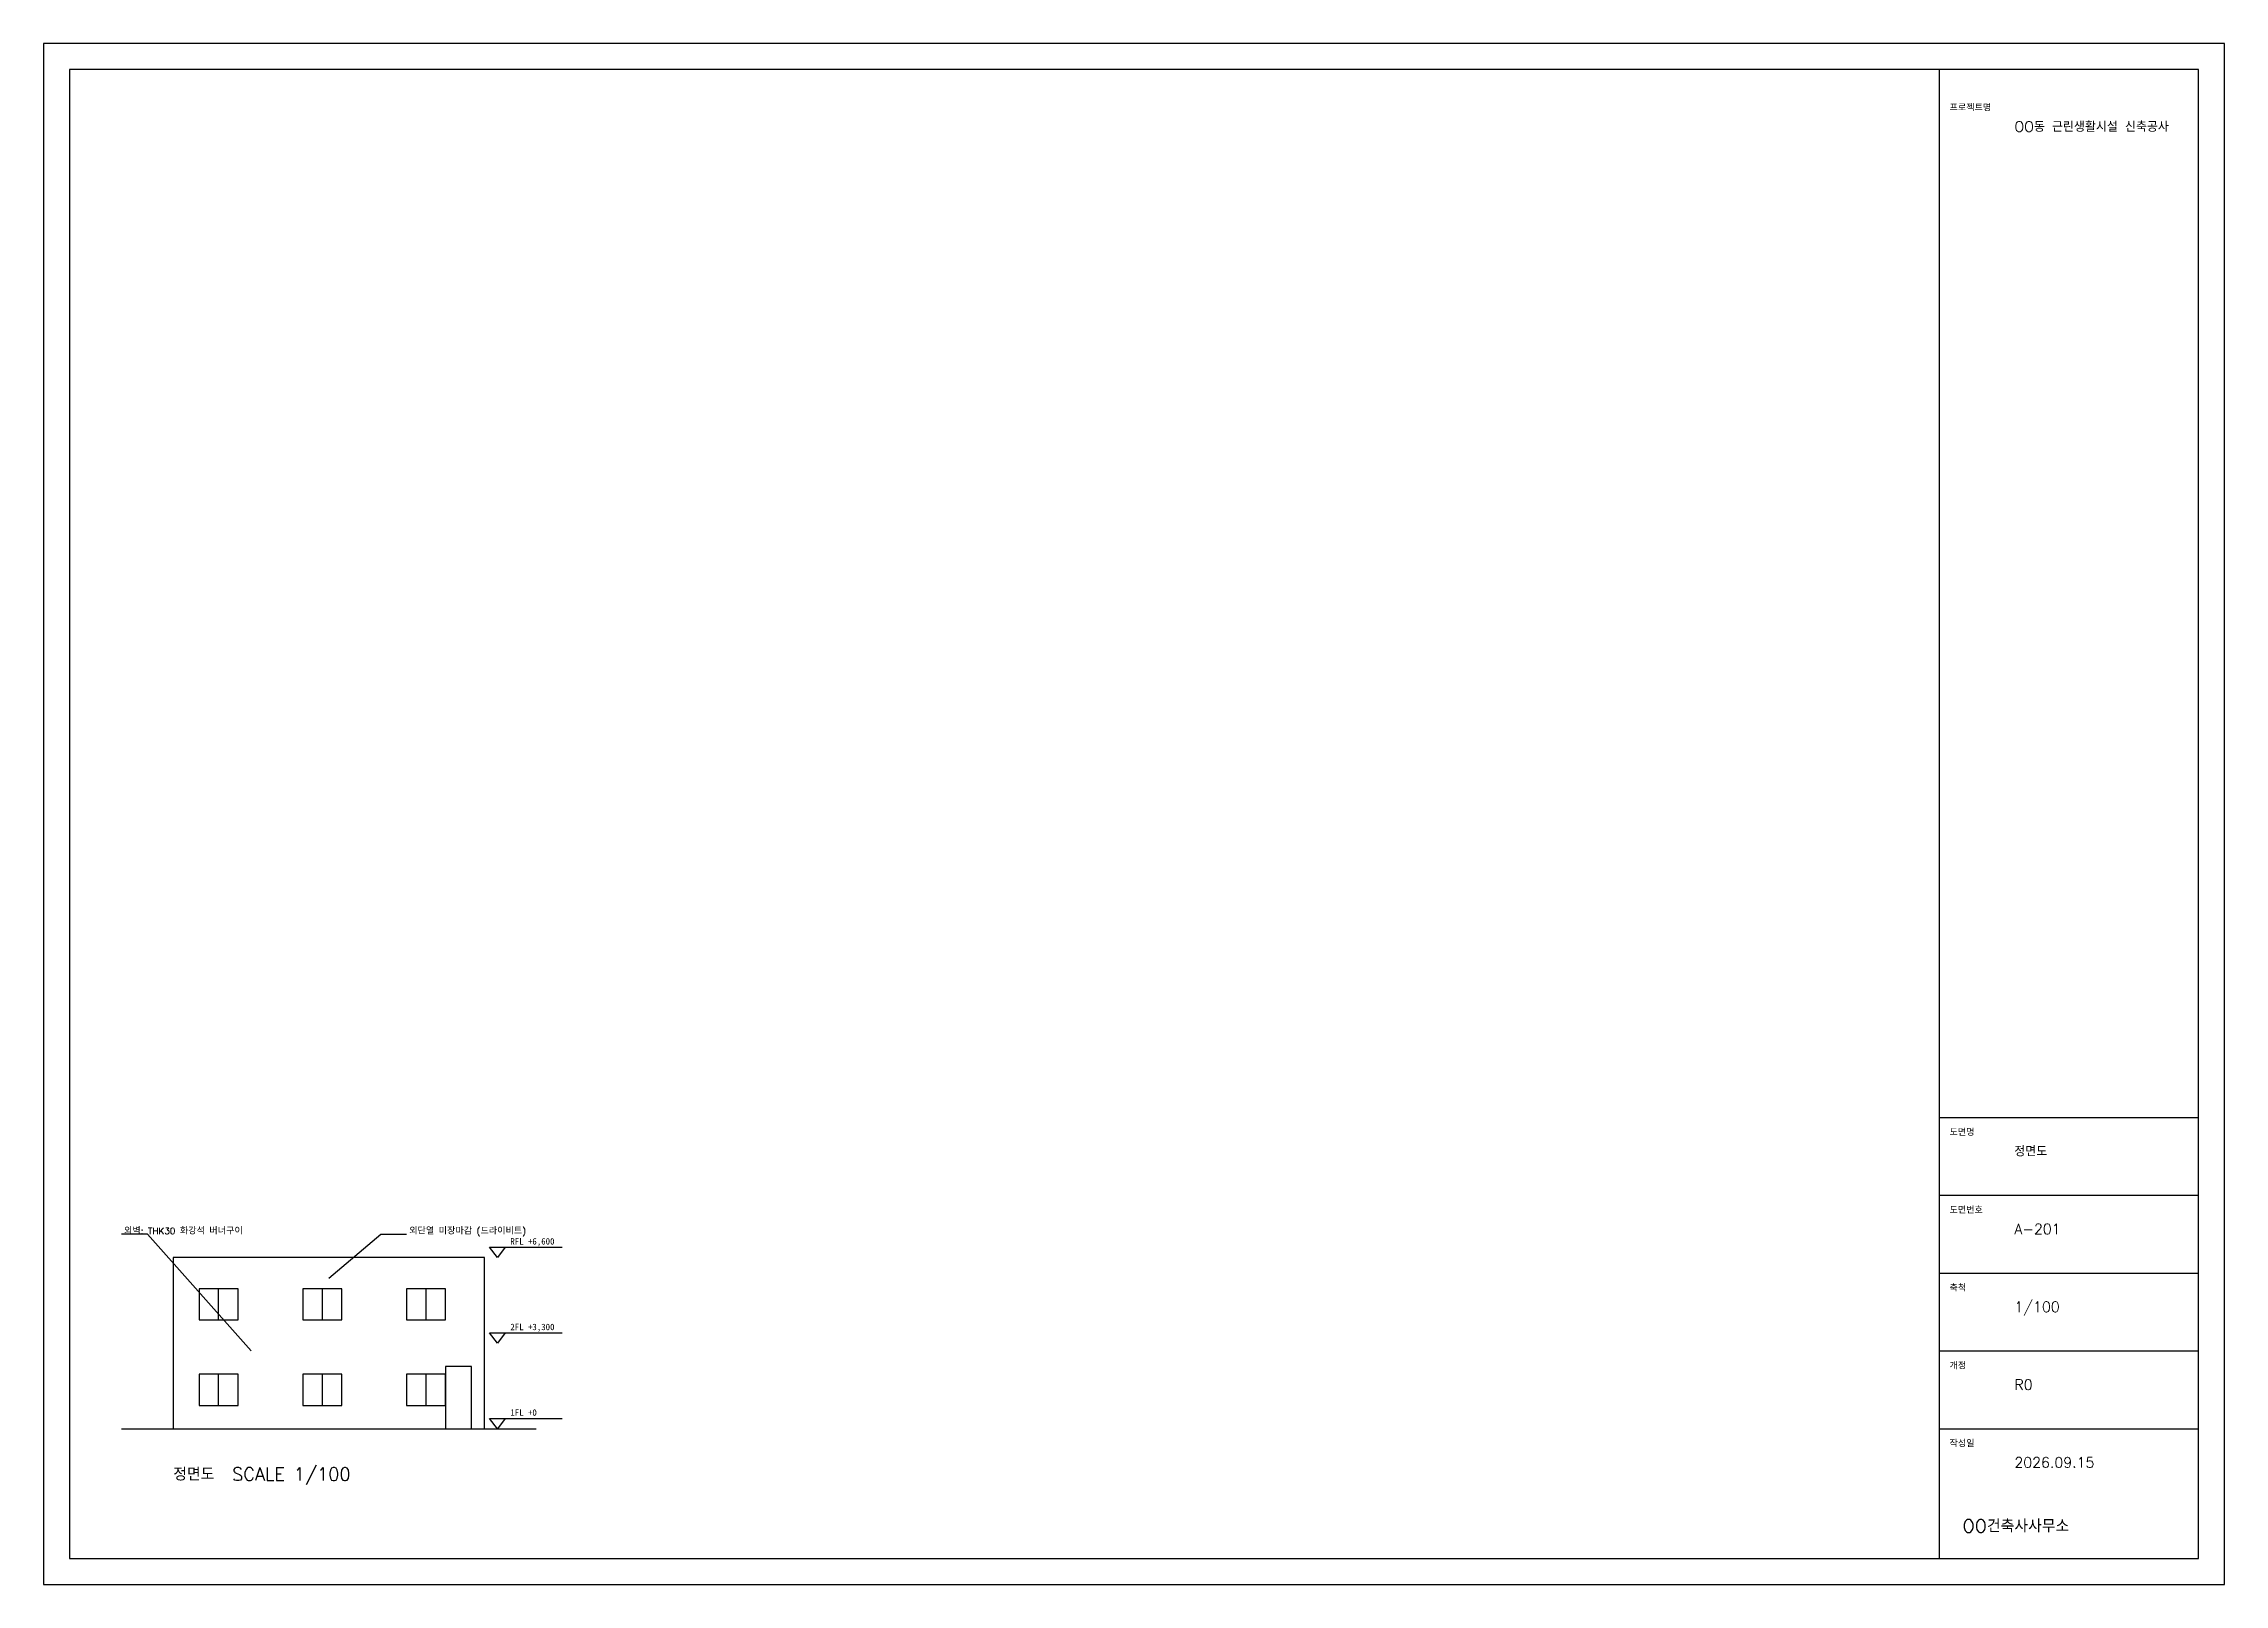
# Model space of a CAD drawing. Header units: millimetres. Extents: x -5000 to 79100, y -6000 to 53400.
import ezdxf

# ---------------------------------------------------------------- set-up
doc = ezdxf.new("R2010")
doc.units = ezdxf.units.MM
for name, color, linetype in [('A-ANNO-NOTE', 7, 'Continuous'), ('A-ANNO-SYMB', 7, 'Continuous'), ('A-ELEV-DOOR', 7, 'Continuous'), ('A-ELEV-GLAZ', 7, 'Continuous'), ('A-ELEV-GRND', 7, 'Continuous'), ('A-ELEV-OTLN', 7, 'Continuous'), ('도곽', 7, 'Continuous')]:
    doc.layers.add(name, color=color, linetype=linetype)
doc.styles.add('KOR', font='romans.shx', dxfattribs={"width": 0.8, "bigfont": 'whgtxt.shx'})
doc.styles.add('OpenSansCondensed-Light', font='OpenSansCondensed-Light.ttf')
doc.dimstyles.new('EZDXF', dxfattribs={"dimtxt": 0.25, "dimasz": 0.175, "dimexe": 0.375, "dimexo": 0.125, "dimgap": 0.1, "dimtad": 1, "dimlfac": 100, "dimzin": 12, "dimdsep": 46, "dimtxsty": 'OpenSansCondensed-Light', "dimblk": 'ARCHTICK', "dimcen": 2.5, "dimazin": 3, "dimtfac": 0.5, "dimtmove": 2, "dimatfit": 3})

# ---------------------------------------------------------------- blocks, each defined once
blk = doc.blocks.new('WIN-EL-1500')
blk.add_line((750, 0), (750, 1200))
blk.add_lwpolyline([(0, 0), (1500, 0), (1500, 1200), (0, 1200)], close=True)
blk = doc.blocks.new('D-EL-현관')
blk.add_lwpolyline([(0, 0), (1000, 0), (1000, 2400), (0, 2400)], close=True)
blk = doc.blocks.new('LEVEL')
blk.add_line((0, 4), (25, 4))
blk.add_lwpolyline([(0, 0), (-3, 4), (3, 4)], close=True)
blk.add_attdef('EL', (5, 5), '', height=2.5)
blk = doc.blocks.new('_ARCHTICK')
at = {"color": 0, "linetype": 'BYBLOCK', "const_width": 0.15}
blk.add_lwpolyline([(-0.5, -0.5), (0.5, 0.5)], dxfattribs=at)
blk = doc.blocks.new('TITLE_A1')
for p, q in [((731, 180), (831, 180)), ((731, 150), (831, 150)), ((731, 120), (831, 120)), ((731, 90), (831, 90)), ((731, 60), (831, 60))]:
    blk.add_line(p, q)
for points in [[(0, 0), (841, 0), (841, 594), (0, 594)], [(10, 10), (831, 10), (831, 584), (10, 584)], [(731, 10), (831, 10), (831, 584), (731, 584)]]:
    blk.add_lwpolyline(points, close=True)
at = {"style": 'KOR'}
for s, height, p in [('프로젝트명', 2.5, (735, 568)), ('도면명', 2.5, (735, 173)), ('도면번호', 2.5, (735, 143)), ('축척', 2.5, (735, 113)), ('개정', 2.5, (735, 83)), ('작성일', 2.5, (735, 53)), ('OO건축사사무소', 5, (740, 20))]:
    blk.add_text(s, height=height, dxfattribs=at).set_placement(p)
for tag, p in [('프로젝트명', (760, 560)), ('도면명', (760, 165)), ('도면번호', (760, 135)), ('축척', (760, 105)), ('개정', (760, 75)), ('작성일', (760, 45))]:
    blk.add_attdef(tag, p, '', height=4, dxfattribs=at)

msp = doc.modelspace()

# ---------------------------------------------------------------- linework, layer by layer
at = {"layer": 'A-ELEV-GRND'}
msp.add_line((-2000, 0), (14000, 0), dxfattribs=at)
at = {"layer": 'A-ELEV-OTLN'}
msp.add_lwpolyline([(0, 0), (12000, 0), (12000, 6600), (0, 6600)], close=True, dxfattribs=at)

# ---------------------------------------------------------------- block references
at = {"layer": 'A-ANNO-SYMB', "xscale": 100, "yscale": 100}
for p, values in [((12500, 6600), {'EL': 'RFL +6,600'}), ((12500, 3300), {'EL': '2FL +3,300'}), ((12500, 0), {'EL': '1FL +0'})]:
    msp.add_blockref('LEVEL', p, dxfattribs=at).add_auto_attribs(values)
at = {"layer": 'A-ELEV-DOOR'}
msp.add_blockref('D-EL-현관', (10500, 0), dxfattribs=at)
at = {"layer": 'A-ELEV-GLAZ'}
for p in [(1000, 4200), (5000, 4200), (9000, 4200), (1000, 900), (5000, 900), (9000, 900)]:
    msp.add_blockref('WIN-EL-1500', p, dxfattribs=at)
at = {"layer": '도곽', "xscale": 100, "yscale": 100}
msp.add_blockref('TITLE_A1', (-5000, -6000), dxfattribs=at).add_auto_attribs({'프로젝트명': 'OO동 근린생활시설 신축공사', '도면명': '정면도', '도면번호': 'A-201', '축척': '1/100', '개정': 'R0', '작성일': '2026.09.15'})

# ---------------------------------------------------------------- texts
at = {"layer": 'A-ANNO-NOTE', "style": 'KOR'}
for s, height, p in [('외벽: THK30 화강석 버너구이', 250, (-1900, 7500)), ('외단열 미장마감 (드라이비트)', 250, (9100, 7500)), ('정면도  SCALE 1/100', 500, (0, -2000))]:
    msp.add_text(s, height=height, dxfattribs=at).set_placement(p)

# ---------------------------------------------------------------- leaders
at = {"layer": 'A-ANNO-NOTE'}
for points in [[(3000, 3000), (-1000, 7500), (-2000, 7500)], [(6000, 5800), (8000, 7500), (9000, 7500)]]:
    msp.add_leader(points, dimstyle='EZDXF', dxfattribs=at)

doc.saveas('drawing.dxf')
